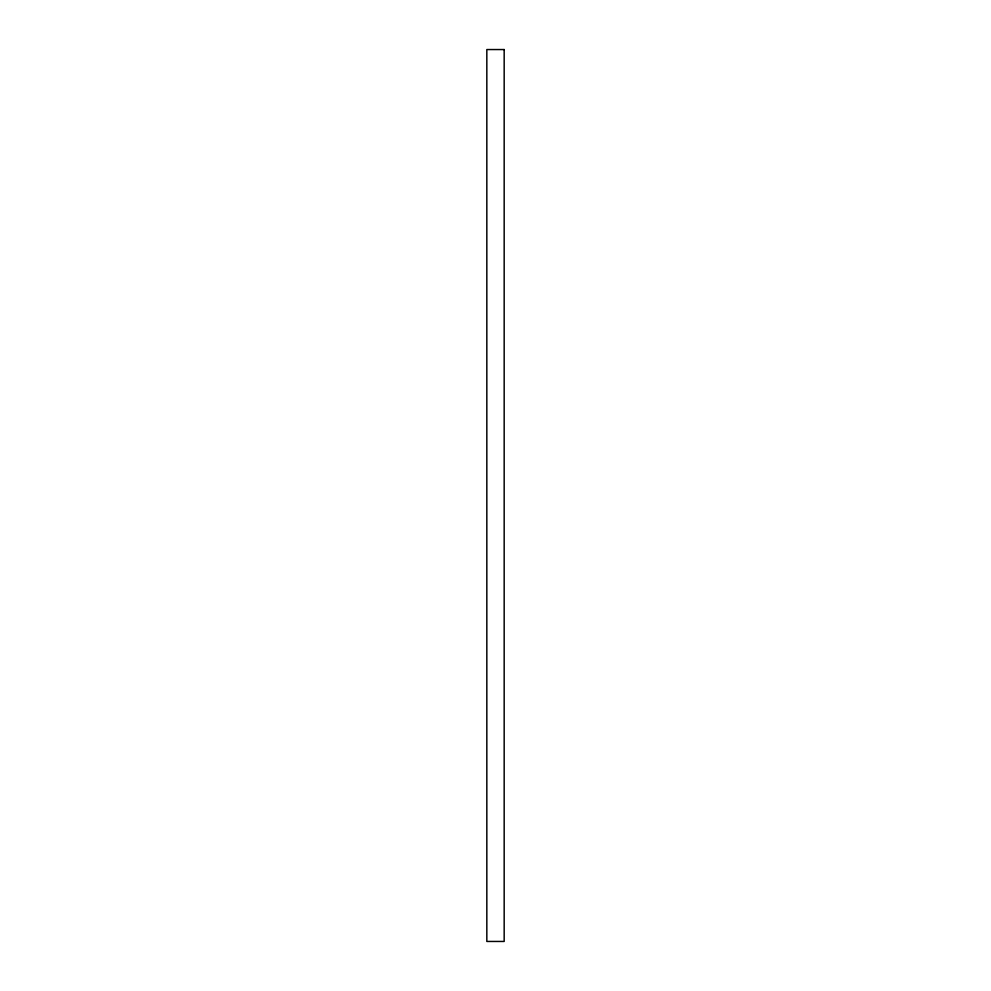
<?xml version="1.0" encoding="UTF-8"?>
<svg xmlns="http://www.w3.org/2000/svg" width="991" height="991" viewBox="0 0 991 991"><rect width="100%" height="100%" fill="white"/><g stroke="black" fill="none" stroke-linecap="round" stroke-linejoin="round"><path stroke-width="1.49" d="M504.171 49.55L486.829 49.55L486.829 941.45L504.171 941.45L504.171 49.55"/></g></svg>
